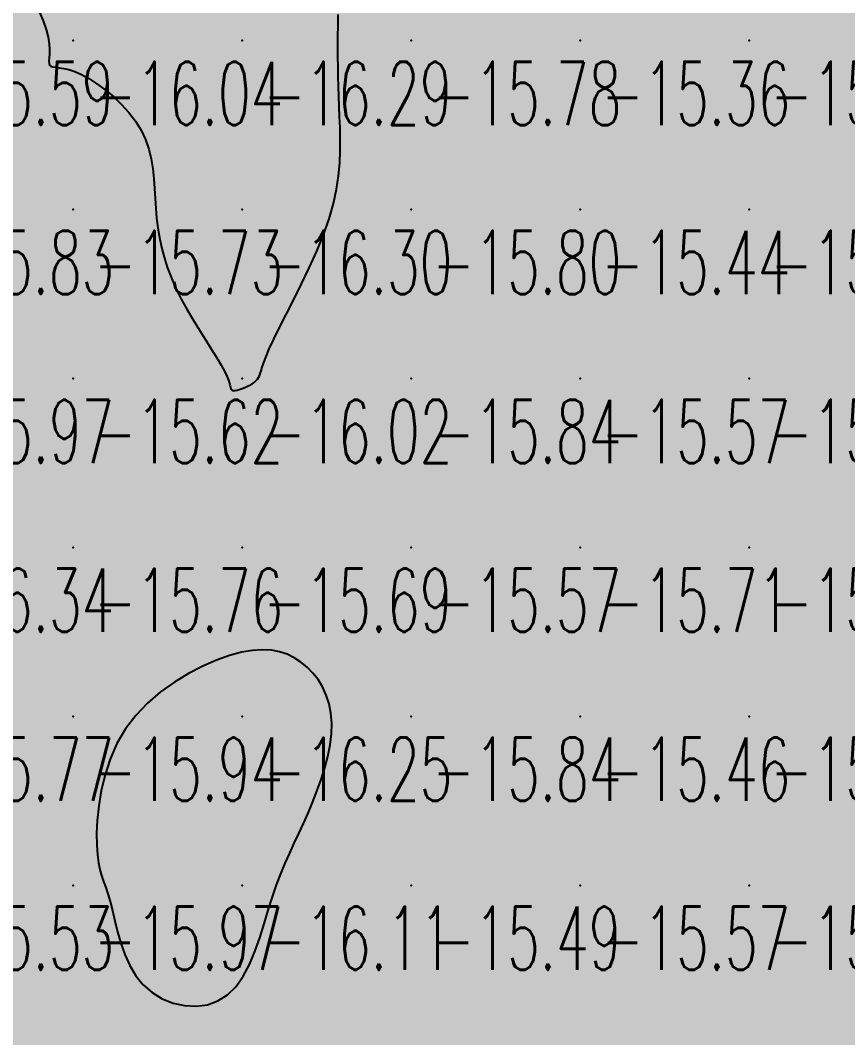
# Model space of a CAD drawing. Header units: millimetres. Extents: x 88261 to 90953, y 390274 to 392322.
# Drawn here: x 89597.1 to 89646.1, y 391018.2 to 391078.4 of the extents above; entities that cross this region are included whole.
import ezdxf
from ezdxf.enums import TextEntityAlignment as Align

# ---------------------------------------------------------------- set-up
doc = ezdxf.new("R2010")
doc.units = ezdxf.units.MM
doc.header["$LTSCALE"] = 25
for name, color, linetype in [('CN_03_00', 7, 'Continuous'), ('COTEAlt', 7, 'Continuous'), ('TN_COLORIAGE', 7, 'Continuous')]:
    doc.layers.add(name, color=color, linetype=linetype)
doc.styles.add('Simplex 1.0', font='Simplex.shx', dxfattribs={"width": 0.99, "height": 2.5})
doc.styles.get("Standard").update_dxf_attribs({"font": 'times.ttf'})

# ---------------------------------------------------------------- blocks, each defined once
blk = doc.blocks.new('COTE')
at = {"color": 0}
blk.add_point((0, 0), dxfattribs=at)
at = {"layer": 'COTEAlt'}
blk.add_attdef('ALT', text='', height=3.75, dxfattribs=at).set_placement((1.25, -1.25), align=Align.TOP_LEFT)

msp = doc.modelspace()

# ---------------------------------------------------------------- linework, layer by layer
at = {"layer": 'CN_03_00', "elevation": -16, "flags": 128}
msp.add_lwpolyline([(89598.254, 391078.962), (89598.485, 391078.404), (89598.662, 391077.896), (89598.777, 391077.447), (89598.838, 391077.058), (89598.859, 391076.723), (89598.855, 391076.442), (89598.839, 391076.211), (89598.826, 391076.027), (89598.83, 391075.887), (89598.864, 391075.789), (89598.94, 391075.727), (89599.062, 391075.69), (89599.228, 391075.664), (89599.44, 391075.636), (89599.698, 391075.593), (89600.001, 391075.52), (89600.351, 391075.404), (89600.748, 391075.231), (89601.188, 391074.992), (89601.66, 391074.69), (89602.147, 391074.331), (89602.635, 391073.923), (89603.107, 391073.472), (89603.548, 391072.985), (89603.943, 391072.47), (89604.276, 391071.932), (89604.535, 391071.379), (89604.728, 391070.813), (89604.867, 391070.238), (89604.963, 391069.655), (89605.027, 391069.068), (89605.072, 391068.48), (89605.107, 391067.892), (89605.146, 391067.309), (89605.198, 391066.73), (89605.269, 391066.156), (89605.363, 391065.582), (89605.484, 391065.005), (89605.636, 391064.423), (89605.824, 391063.832), (89606.051, 391063.23), (89606.322, 391062.613), (89606.638, 391061.981), (89606.989, 391061.343), (89607.358, 391060.711), (89607.734, 391060.095), (89608.101, 391059.508), (89608.445, 391058.96), (89608.753, 391058.464), (89609.01, 391058.03), (89609.205, 391057.667), (89609.346, 391057.371), (89609.442, 391057.135), (89609.504, 391056.95), (89609.542, 391056.811), (89609.566, 391056.708), (89609.586, 391056.636), (89609.613, 391056.586), (89609.656, 391056.553), (89609.714, 391056.534), (89609.786, 391056.529), (89609.872, 391056.536), (89609.969, 391056.554), (89610.076, 391056.583), (89610.193, 391056.621), (89610.317, 391056.668), (89610.447, 391056.723), (89610.58, 391056.785), (89610.712, 391056.855), (89610.839, 391056.931), (89610.959, 391057.013), (89611.066, 391057.102), (89611.158, 391057.196), (89611.231, 391057.296), (89611.284, 391057.404), (89611.327, 391057.533), (89611.374, 391057.696), (89611.438, 391057.91), (89611.531, 391058.189), (89611.668, 391058.549), (89611.861, 391059.003), (89612.123, 391059.568), (89612.462, 391060.252), (89612.863, 391061.039), (89613.304, 391061.908), (89613.766, 391062.835), (89614.228, 391063.799), (89614.668, 391064.779), (89615.066, 391065.751), (89615.401, 391066.695), (89615.657, 391067.591), (89615.841, 391068.44), (89615.962, 391069.245), (89616.033, 391070.009), (89616.063, 391070.737), (89616.063, 391071.431), (89616.045, 391072.094), (89616.019, 391072.731), (89615.995, 391073.346), (89615.974, 391073.943), (89615.956, 391074.529), (89615.941, 391075.11), (89615.931, 391075.69), (89615.924, 391076.278), (89615.921, 391076.877), (89615.922, 391077.495), (89615.928, 391078.134), (89615.934, 391078.792)], dxfattribs=at)
msp.add_lwpolyline([(89612.291, 391027.271), (89612.546, 391027.935), (89612.806, 391028.559), (89613.071, 391029.156), (89613.339, 391029.738), (89613.61, 391030.317), (89613.881, 391030.905), (89614.153, 391031.515), (89614.423, 391032.156), (89614.683, 391032.821), (89614.925, 391033.503), (89615.14, 391034.192), (89615.32, 391034.879), (89615.455, 391035.556), (89615.537, 391036.214), (89615.558, 391036.843), (89615.512, 391037.437), (89615.401, 391037.992), (89615.232, 391038.508), (89615.011, 391038.984), (89614.745, 391039.418), (89614.439, 391039.809), (89614.099, 391040.157), (89613.732, 391040.46), (89613.342, 391040.717), (89612.924, 391040.923), (89612.473, 391041.074), (89611.984, 391041.166), (89611.449, 391041.193), (89610.863, 391041.152), (89610.22, 391041.038), (89609.514, 391040.847), (89608.744, 391040.574), (89607.928, 391040.221), (89607.089, 391039.789), (89606.249, 391039.279), (89605.433, 391038.694), (89604.662, 391038.035), (89603.959, 391037.303), (89603.348, 391036.5), (89602.846, 391035.631), (89602.448, 391034.717), (89602.143, 391033.782), (89601.921, 391032.849), (89601.771, 391031.943), (89601.684, 391031.087), (89601.648, 391030.306), (89601.653, 391029.624), (89601.691, 391029.056), (89601.754, 391028.584), (89601.84, 391028.181), (89601.943, 391027.822), (89602.06, 391027.478), (89602.187, 391027.125), (89602.318, 391026.735), (89602.45, 391026.281), (89602.581, 391025.746), (89602.721, 391025.143), (89602.881, 391024.495), (89603.073, 391023.824), (89603.31, 391023.152), (89603.602, 391022.501), (89603.963, 391021.893), (89604.404, 391021.352), (89604.932, 391020.896), (89605.53, 391020.535), (89606.177, 391020.276), (89606.852, 391020.126), (89607.533, 391020.092), (89608.198, 391020.181), (89608.826, 391020.4), (89609.397, 391020.756), (89609.892, 391021.25), (89610.319, 391021.863), (89610.687, 391022.567), (89611.009, 391023.337), (89611.294, 391024.146), (89611.555, 391024.97), (89611.801, 391025.782), (89612.043, 391026.555), (89612.291, 391027.271)], close=True, dxfattribs=at)
at = {"layer": 'TN_COLORIAGE', "color": 183}
for points in [[(89600.249, 391087.239, -16), (89596.05, 391083.04, -16), (89600.249, 391077.239, -16), (89599.384, 391077.239, -16)], [(89600.249, 391077.239, -16.169), (89610.249, 391077.239, -16.169), (89610.249, 391087.239, -16.169)], [(89600.249, 391087.239, -16.169), (89600.249, 391077.239, -16.169), (89610.249, 391087.239, -16.169)], [(89610.249, 391077.239, -16), (89616.044, 391083.034, -16), (89610.249, 391087.239, -16), (89614.723, 391087.239, -16)], [(89615.876, 391077.239, -16.287), (89616.044, 391083.034, -16.287), (89610.249, 391077.239, -16.287)], [(89600.249, 391075.979, -16.039), (89598.388, 391075.378, -16.039), (89600.249, 391077.239, -16.039)], [(89599.384, 391077.239, -16.039), (89598.388, 391075.378, -16.039), (89600.249, 391077.239, -16.039)], [(89610.249, 391077.239, -16), (89605.103, 391072.094, -16), (89600.249, 391077.239, -16), (89600.249, 391075.979, -16)], [(89610.249, 391067.239, -16), (89604.991, 391067.239, -16), (89610.249, 391077.239, -16), (89605.103, 391072.094, -16)], [(89610.249, 391067.239, -16), (89615.987, 391072.977, -16), (89610.249, 391077.239, -16), (89615.876, 391077.239, -16)], [(89615.987, 391072.977, -16.301), (89616.294, 391067.239, -16.301), (89610.249, 391067.239, -16.301)], [(89605.809, 391062.8, -16.301), (89604.991, 391067.239, -16.301), (89610.249, 391067.239, -16.301)], [(89610.249, 391067.239, -16), (89605.809, 391062.8, -16), (89610.249, 391057.239, -16), (89609.704, 391057.239, -16)], [(89610.249, 391067.239, -16), (89616.294, 391067.239, -16), (89610.249, 391057.239, -16), (89611.242, 391058.233, -16)], [(89611.242, 391058.233, -16.022), (89611.474, 391057.239, -16.022), (89610.249, 391057.239, -16.022)], [(89610.249, 391056.587, -16.022), (89609.432, 391056.423, -16.022), (89610.249, 391057.239, -16.022)], [(89609.704, 391057.239, -16.022), (89609.432, 391056.423, -16.022), (89610.249, 391057.239, -16.022)], [(89610.249, 391056.587, -16.022), (89611.474, 391057.239, -16.022), (89610.249, 391057.239, -16.022)], [(89610.249, 391041.723, -16.253), (89602.129, 391037.239, -16.253), (89610.249, 391037.239, -16.253)], [(89613.959, 391040.949, -16.253), (89610.249, 391041.723, -16.253), (89610.249, 391037.239, -16.253)], [(89613.959, 391040.949, -16.253), (89616.307, 391037.239, -16.253), (89610.249, 391037.239, -16.253)], [(89610.249, 391037.239, -16), (89601.326, 391028.317, -16), (89610.249, 391027.239, -16), (89602.488, 391027.239, -16)], [(89602.129, 391037.239, -16.253), (89601.326, 391028.317, -16.253), (89610.249, 391037.239, -16.253)], [(89610.249, 391037.239, -16), (89616.307, 391037.239, -16), (89610.249, 391027.239, -16), (89614.163, 391031.153, -16)], [(89611.962, 391027.239, -16.106), (89614.163, 391031.153, -16.106), (89610.249, 391027.239, -16.106)], [(89603.422, 391020.413, -16.106), (89602.488, 391027.239, -16.106), (89610.249, 391027.239, -16.106)], [(89603.422, 391020.413, -16.106), (89610.249, 391019.221, -16.106), (89610.249, 391027.239, -16.106)], [(89611.962, 391027.239, -16.106), (89610.249, 391019.221, -16.106), (89610.249, 391027.239, -16.106)]]:
    msp.add_solid(points, dxfattribs=at)
at = {"layer": 'TN_COLORIAGE', "color": 241}
for points in [[(89616.044, 391083.034, -15.777), (89615.876, 391077.239, -15.777), (89620.249, 391087.239, -15.777), (89620.249, 391077.239, -15.777)], [(89620.249, 391077.239, -15.572), (89630.249, 391077.239, -15.572), (89630.249, 391087.239, -15.572)], [(89620.249, 391087.239, -15.572), (89620.249, 391077.239, -15.572), (89630.249, 391087.239, -15.572)], [(89630.249, 391087.239, -15.489), (89630.249, 391077.239, -15.489), (89640.249, 391087.239, -15.489)], [(89630.249, 391077.239, -15.489), (89640.249, 391077.239, -15.489), (89640.249, 391087.239, -15.489)], [(89640.249, 391077.239, -15), (89649.175, 391086.166, -15), (89640.249, 391087.239, -15), (89648.784, 391087.239, -15)], [(89640.249, 391077.239, -15), (89649.175, 391086.166, -15), (89650.249, 391077.239, -15), (89650.249, 391083.551, -15)], [(89599.384, 391077.239, -15.587), (89596.05, 391083.04, -15.587), (89590.249, 391077.239, -15.587)], [(89598.388, 391075.378, -15.587), (89599.384, 391077.239, -15.587), (89590.249, 391067.239, -15.587), (89590.249, 391077.239, -15.587)], [(89615.876, 391077.239, -15.777), (89615.987, 391072.977, -15.777), (89620.249, 391077.239, -15.777)], [(89616.294, 391067.239, -15.777), (89615.987, 391072.977, -15.777), (89620.249, 391067.239, -15.777), (89620.249, 391077.239, -15.777)], [(89620.249, 391067.239, -15.364), (89630.249, 391067.239, -15.364), (89630.249, 391077.239, -15.364)], [(89620.249, 391077.239, -15.364), (89620.249, 391067.239, -15.364), (89630.249, 391077.239, -15.364)], [(89630.249, 391077.239, -15.697), (89630.249, 391067.239, -15.697), (89640.249, 391077.239, -15.697)], [(89630.249, 391067.239, -15.697), (89640.249, 391067.239, -15.697), (89640.249, 391077.239, -15.697)], [(89640.249, 391077.239, -15.143), (89640.249, 391067.239, -15.143), (89650.249, 391077.239, -15.143)], [(89640.249, 391067.239, -15.143), (89650.249, 391067.239, -15.143), (89650.249, 391077.239, -15.143)], [(89598.388, 391075.378, -15.729), (89600.249, 391075.979, -15.729), (89590.249, 391067.239, -15.729), (89600.249, 391067.239, -15.729)], [(89600.249, 391075.979, -15.729), (89605.103, 391072.094, -15.729), (89600.249, 391067.239, -15.729)], [(89605.103, 391072.094, -15.729), (89604.991, 391067.239, -15.729), (89600.249, 391067.239, -15.729)], [(89590.249, 391057.239, -15.729), (89600.249, 391057.239, -15.729), (89600.249, 391067.239, -15.729)], [(89590.249, 391067.239, -15.729), (89590.249, 391057.239, -15.729), (89600.249, 391067.239, -15.729)], [(89604.991, 391067.239, -15.623), (89605.809, 391062.8, -15.623), (89600.249, 391067.239, -15.623), (89600.249, 391057.239, -15.623)], [(89611.474, 391057.239, -15.803), (89611.242, 391058.233, -15.803), (89620.249, 391057.239, -15.803), (89620.249, 391067.239, -15.803)], [(89611.242, 391058.233, -15.803), (89616.294, 391067.239, -15.803), (89620.249, 391067.239, -15.803)], [(89620.249, 391057.239, -15.439), (89630.249, 391057.239, -15.439), (89630.249, 391067.239, -15.439)], [(89620.249, 391067.239, -15.439), (89620.249, 391057.239, -15.439), (89630.249, 391067.239, -15.439)], [(89630.249, 391067.239, -15.794), (89630.249, 391057.239, -15.794), (89640.249, 391067.239, -15.794)], [(89630.249, 391057.239, -15.794), (89640.249, 391057.239, -15.794), (89640.249, 391067.239, -15.794)], [(89640.249, 391067.239, -15.313), (89640.249, 391057.239, -15.313), (89650.249, 391067.239, -15.313)], [(89640.249, 391057.239, -15.313), (89650.249, 391057.239, -15.313), (89650.249, 391067.239, -15.313)], [(89609.704, 391057.239, -15.623), (89605.809, 391062.8, -15.623), (89600.249, 391057.239, -15.623)], [(89590.249, 391056.381, -15.623), (89594.98, 391051.97, -15.623), (89590.249, 391057.239, -15.623), (89600.249, 391057.239, -15.623)], [(89596.058, 391047.239, -15.623), (89594.98, 391051.97, -15.623), (89600.249, 391047.239, -15.623), (89600.249, 391057.239, -15.623)], [(89609.432, 391056.423, -15.623), (89609.704, 391057.239, -15.623), (89600.249, 391047.239, -15.623), (89600.249, 391057.239, -15.623)], [(89610.249, 391047.239, -15.845), (89620.249, 391047.239, -15.845), (89620.249, 391057.239, -15.845)], [(89611.474, 391057.239, -15.689), (89610.249, 391056.587, -15.689), (89620.249, 391057.239, -15.689), (89610.249, 391047.239, -15.689)], [(89620.249, 391047.239, -15.575), (89630.249, 391047.239, -15.575), (89630.249, 391057.239, -15.575)], [(89620.249, 391057.239, -15.575), (89620.249, 391047.239, -15.575), (89630.249, 391057.239, -15.575)], [(89630.249, 391057.239, -15.866), (89630.249, 391047.239, -15.866), (89640.249, 391057.239, -15.866)], [(89630.249, 391047.239, -15.866), (89640.249, 391047.239, -15.866), (89640.249, 391057.239, -15.866)], [(89640.249, 391057.239, -15.36), (89640.249, 391047.239, -15.36), (89650.249, 391057.239, -15.36)], [(89640.249, 391047.239, -15.36), (89650.249, 391047.239, -15.36), (89650.249, 391057.239, -15.36)], [(89609.432, 391056.423, -15.689), (89610.249, 391056.587, -15.689), (89600.249, 391047.239, -15.689), (89610.249, 391047.239, -15.689)], [(89590.249, 391037.239, -15.756), (89600.249, 391037.239, -15.756), (89600.249, 391047.239, -15.756)], [(89590.249, 391041.254, -15.756), (89596.058, 391047.239, -15.756), (89590.249, 391037.239, -15.756), (89600.249, 391047.239, -15.756)], [(89602.129, 391037.239, -15.689), (89610.249, 391041.723, -15.689), (89600.249, 391037.239, -15.689), (89610.249, 391047.239, -15.689)], [(89600.249, 391047.239, -15.689), (89600.249, 391037.239, -15.689), (89610.249, 391047.239, -15.689)], [(89610.249, 391041.723, -15.571), (89613.959, 391040.949, -15.571), (89610.249, 391047.239, -15.571), (89620.249, 391047.239, -15.571)], [(89616.307, 391037.239, -15.571), (89613.959, 391040.949, -15.571), (89620.249, 391037.239, -15.571), (89620.249, 391047.239, -15.571)], [(89620.249, 391037.239, -15.711), (89630.249, 391037.239, -15.711), (89630.249, 391047.239, -15.711)], [(89620.249, 391047.239, -15.711), (89620.249, 391037.239, -15.711), (89630.249, 391047.239, -15.711)], [(89630.249, 391047.239, -15.685), (89630.249, 391037.239, -15.685), (89640.249, 391047.239, -15.685)], [(89630.249, 391037.239, -15.685), (89640.249, 391037.239, -15.685), (89640.249, 391047.239, -15.685)], [(89640.249, 391047.239, -15.511), (89640.249, 391037.239, -15.511), (89650.249, 391047.239, -15.511)], [(89640.249, 391037.239, -15.511), (89650.249, 391037.239, -15.511), (89650.249, 391047.239, -15.511)], [(89590.249, 391027.239, -15.941), (89600.249, 391027.239, -15.941), (89600.249, 391037.239, -15.941)], [(89590.249, 391037.239, -15.941), (89590.249, 391027.239, -15.941), (89600.249, 391037.239, -15.941)], [(89601.326, 391028.317, -15.941), (89602.129, 391037.239, -15.941), (89600.249, 391027.239, -15.941), (89600.249, 391037.239, -15.941)], [(89614.163, 391031.153, -15.488), (89611.962, 391027.239, -15.488), (89620.249, 391037.239, -15.488), (89620.249, 391027.239, -15.488)], [(89614.163, 391031.153, -15.836), (89616.307, 391037.239, -15.836), (89620.249, 391037.239, -15.836)], [(89620.249, 391027.239, -15.456), (89630.249, 391027.239, -15.456), (89630.249, 391037.239, -15.456)], [(89620.249, 391037.239, -15.456), (89620.249, 391027.239, -15.456), (89630.249, 391037.239, -15.456)], [(89630.249, 391037.239, -15.632), (89630.249, 391027.239, -15.632), (89640.249, 391037.239, -15.632)], [(89630.249, 391027.239, -15.632), (89640.249, 391027.239, -15.632), (89640.249, 391037.239, -15.632)], [(89640.249, 391037.239, -15.493), (89640.249, 391027.239, -15.493), (89650.249, 391037.239, -15.493)], [(89640.249, 391027.239, -15.493), (89650.249, 391027.239, -15.493), (89650.249, 391037.239, -15.493)], [(89602.488, 391027.239, -15.969), (89601.326, 391028.317, -15.969), (89600.249, 391027.239, -15.969)], [(89590.249, 391017.239, -15.969), (89600.249, 391017.239, -15.969), (89600.249, 391027.239, -15.969)], [(89590.249, 391027.239, -15.969), (89590.249, 391017.239, -15.969), (89600.249, 391027.239, -15.969)], [(89602.488, 391027.239, -15.951), (89603.422, 391020.413, -15.951), (89600.249, 391027.239, -15.951), (89600.249, 391017.239, -15.951)], [(89610.249, 391017.239, -15.488), (89620.249, 391017.239, -15.488), (89620.249, 391027.239, -15.488)], [(89610.249, 391019.221, -15.488), (89611.962, 391027.239, -15.488), (89610.249, 391017.239, -15.488), (89620.249, 391027.239, -15.488)], [(89620.249, 391017.239, -15.568), (89630.249, 391017.239, -15.568), (89630.249, 391027.239, -15.568)], [(89620.249, 391027.239, -15.568), (89620.249, 391017.239, -15.568), (89630.249, 391027.239, -15.568)], [(89630.249, 391027.239, -15.899), (89630.249, 391017.239, -15.899), (89640.249, 391027.239, -15.899)], [(89630.249, 391017.239, -15.899), (89640.249, 391017.239, -15.899), (89640.249, 391027.239, -15.899)], [(89640.249, 391027.239, -15.8), (89640.249, 391017.239, -15.8), (89650.249, 391027.239, -15.8)], [(89640.249, 391017.239, -15.8), (89650.249, 391017.239, -15.8), (89650.249, 391027.239, -15.8)], [(89610.249, 391019.221, -15.951), (89603.422, 391020.413, -15.951), (89610.249, 391017.239, -15.951), (89600.249, 391017.239, -15.951)]]:
    msp.add_solid(points, dxfattribs=at)

# ---------------------------------------------------------------- block references
at = {"layer": 'COTEAlt'}
ref = msp.add_blockref('COTE', (89590.249, 391077.239), dxfattribs=at)
ref.add_attrib('ALT', '-15.59', dxfattribs={"height": 3.75, "style": 'Simplex 1.0', "width": 0.6}).set_placement((89591.499, 391075.989), align=Align.TOP_LEFT)
ref = msp.add_blockref('COTE', (89600.249, 391077.239), dxfattribs=at)
ref.add_attrib('ALT', '-16.04', dxfattribs={"height": 3.75, "style": 'Simplex 1.0', "width": 0.6}).set_placement((89601.499, 391075.989), align=Align.TOP_LEFT)
ref = msp.add_blockref('COTE', (89610.249, 391077.239), dxfattribs=at)
ref.add_attrib('ALT', '-16.29', dxfattribs={"height": 3.75, "style": 'Simplex 1.0', "width": 0.6}).set_placement((89611.499, 391075.989), align=Align.TOP_LEFT)
ref = msp.add_blockref('COTE', (89620.249, 391077.239), dxfattribs=at)
ref.add_attrib('ALT', '-15.78', dxfattribs={"height": 3.75, "style": 'Simplex 1.0', "width": 0.6}).set_placement((89621.499, 391075.989), align=Align.TOP_LEFT)
ref = msp.add_blockref('COTE', (89630.249, 391077.239), dxfattribs=at)
ref.add_attrib('ALT', '-15.36', dxfattribs={"height": 3.75, "style": 'Simplex 1.0', "width": 0.6}).set_placement((89631.499, 391075.989), align=Align.TOP_LEFT)
ref = msp.add_blockref('COTE', (89640.249, 391077.239), dxfattribs=at)
ref.add_attrib('ALT', '-15.70', dxfattribs={"height": 3.75, "style": 'Simplex 1.0', "width": 0.6}).set_placement((89641.499, 391075.989), align=Align.TOP_LEFT)
ref = msp.add_blockref('COTE', (89590.249, 391067.239), dxfattribs=at)
ref.add_attrib('ALT', '-15.83', dxfattribs={"height": 3.75, "style": 'Simplex 1.0', "width": 0.6}).set_placement((89591.499, 391065.989), align=Align.TOP_LEFT)
ref = msp.add_blockref('COTE', (89600.249, 391067.239), dxfattribs=at)
ref.add_attrib('ALT', '-15.73', dxfattribs={"height": 3.75, "style": 'Simplex 1.0', "width": 0.6}).set_placement((89601.499, 391065.989), align=Align.TOP_LEFT)
ref = msp.add_blockref('COTE', (89610.249, 391067.239), dxfattribs=at)
ref.add_attrib('ALT', '-16.30', dxfattribs={"height": 3.75, "style": 'Simplex 1.0', "width": 0.6}).set_placement((89611.499, 391065.989), align=Align.TOP_LEFT)
ref = msp.add_blockref('COTE', (89620.249, 391067.239), dxfattribs=at)
ref.add_attrib('ALT', '-15.80', dxfattribs={"height": 3.75, "style": 'Simplex 1.0', "width": 0.6}).set_placement((89621.499, 391065.989), align=Align.TOP_LEFT)
ref = msp.add_blockref('COTE', (89630.249, 391067.239), dxfattribs=at)
ref.add_attrib('ALT', '-15.44', dxfattribs={"height": 3.75, "style": 'Simplex 1.0', "width": 0.6}).set_placement((89631.499, 391065.989), align=Align.TOP_LEFT)
ref = msp.add_blockref('COTE', (89640.249, 391067.239), dxfattribs=at)
ref.add_attrib('ALT', '-15.79', dxfattribs={"height": 3.75, "style": 'Simplex 1.0', "width": 0.6}).set_placement((89641.499, 391065.989), align=Align.TOP_LEFT)
ref = msp.add_blockref('COTE', (89590.249, 391057.239), dxfattribs=at)
ref.add_attrib('ALT', '-15.97', dxfattribs={"height": 3.75, "style": 'Simplex 1.0', "width": 0.6}).set_placement((89591.499, 391055.989), align=Align.TOP_LEFT)
ref = msp.add_blockref('COTE', (89600.249, 391057.239), dxfattribs=at)
ref.add_attrib('ALT', '-15.62', dxfattribs={"height": 3.75, "style": 'Simplex 1.0', "width": 0.6}).set_placement((89601.499, 391055.989), align=Align.TOP_LEFT)
ref = msp.add_blockref('COTE', (89610.249, 391057.239), dxfattribs=at)
ref.add_attrib('ALT', '-16.02', dxfattribs={"height": 3.75, "style": 'Simplex 1.0', "width": 0.6}).set_placement((89611.499, 391055.989), align=Align.TOP_LEFT)
ref = msp.add_blockref('COTE', (89620.249, 391057.239), dxfattribs=at)
ref.add_attrib('ALT', '-15.84', dxfattribs={"height": 3.75, "style": 'Simplex 1.0', "width": 0.6}).set_placement((89621.499, 391055.989), align=Align.TOP_LEFT)
ref = msp.add_blockref('COTE', (89630.249, 391057.239), dxfattribs=at)
ref.add_attrib('ALT', '-15.57', dxfattribs={"height": 3.75, "style": 'Simplex 1.0', "width": 0.6}).set_placement((89631.499, 391055.989), align=Align.TOP_LEFT)
ref = msp.add_blockref('COTE', (89640.249, 391057.239), dxfattribs=at)
ref.add_attrib('ALT', '-15.87', dxfattribs={"height": 3.75, "style": 'Simplex 1.0', "width": 0.6}).set_placement((89641.499, 391055.989), align=Align.TOP_LEFT)
ref = msp.add_blockref('COTE', (89590.249, 391047.239), dxfattribs=at)
ref.add_attrib('ALT', '-16.34', dxfattribs={"height": 3.75, "style": 'Simplex 1.0', "width": 0.6}).set_placement((89591.499, 391045.989), align=Align.TOP_LEFT)
ref = msp.add_blockref('COTE', (89600.249, 391047.239), dxfattribs=at)
ref.add_attrib('ALT', '-15.76', dxfattribs={"height": 3.75, "style": 'Simplex 1.0', "width": 0.6}).set_placement((89601.499, 391045.989), align=Align.TOP_LEFT)
ref = msp.add_blockref('COTE', (89610.249, 391047.239), dxfattribs=at)
ref.add_attrib('ALT', '-15.69', dxfattribs={"height": 3.75, "style": 'Simplex 1.0', "width": 0.6}).set_placement((89611.499, 391045.989), align=Align.TOP_LEFT)
ref = msp.add_blockref('COTE', (89620.249, 391047.239), dxfattribs=at)
ref.add_attrib('ALT', '-15.57', dxfattribs={"height": 3.75, "style": 'Simplex 1.0', "width": 0.6}).set_placement((89621.499, 391045.989), align=Align.TOP_LEFT)
ref = msp.add_blockref('COTE', (89630.249, 391047.239), dxfattribs=at)
ref.add_attrib('ALT', '-15.71', dxfattribs={"height": 3.75, "style": 'Simplex 1.0', "width": 0.6}).set_placement((89631.499, 391045.989), align=Align.TOP_LEFT)
ref = msp.add_blockref('COTE', (89640.249, 391047.239), dxfattribs=at)
ref.add_attrib('ALT', '-15.68', dxfattribs={"height": 3.75, "style": 'Simplex 1.0', "width": 0.6}).set_placement((89641.499, 391045.989), align=Align.TOP_LEFT)
ref = msp.add_blockref('COTE', (89590.249, 391037.239), dxfattribs=at)
ref.add_attrib('ALT', '-15.77', dxfattribs={"height": 3.75, "style": 'Simplex 1.0', "width": 0.6}).set_placement((89591.499, 391035.989), align=Align.TOP_LEFT)
ref = msp.add_blockref('COTE', (89600.249, 391037.239), dxfattribs=at)
ref.add_attrib('ALT', '-15.94', dxfattribs={"height": 3.75, "style": 'Simplex 1.0', "width": 0.6}).set_placement((89601.499, 391035.989), align=Align.TOP_LEFT)
ref = msp.add_blockref('COTE', (89610.249, 391037.239), dxfattribs=at)
ref.add_attrib('ALT', '-16.25', dxfattribs={"height": 3.75, "style": 'Simplex 1.0', "width": 0.6}).set_placement((89611.499, 391035.989), align=Align.TOP_LEFT)
ref = msp.add_blockref('COTE', (89620.249, 391037.239), dxfattribs=at)
ref.add_attrib('ALT', '-15.84', dxfattribs={"height": 3.75, "style": 'Simplex 1.0', "width": 0.6}).set_placement((89621.499, 391035.989), align=Align.TOP_LEFT)
ref = msp.add_blockref('COTE', (89630.249, 391037.239), dxfattribs=at)
ref.add_attrib('ALT', '-15.46', dxfattribs={"height": 3.75, "style": 'Simplex 1.0', "width": 0.6}).set_placement((89631.499, 391035.989), align=Align.TOP_LEFT)
ref = msp.add_blockref('COTE', (89640.249, 391037.239), dxfattribs=at)
ref.add_attrib('ALT', '-15.63', dxfattribs={"height": 3.75, "style": 'Simplex 1.0', "width": 0.6}).set_placement((89641.499, 391035.989), align=Align.TOP_LEFT)
ref = msp.add_blockref('COTE', (89590.249, 391027.239), dxfattribs=at)
ref.add_attrib('ALT', '-15.53', dxfattribs={"height": 3.75, "style": 'Simplex 1.0', "width": 0.6}).set_placement((89591.499, 391025.989), align=Align.TOP_LEFT)
ref = msp.add_blockref('COTE', (89600.249, 391027.239), dxfattribs=at)
ref.add_attrib('ALT', '-15.97', dxfattribs={"height": 3.75, "style": 'Simplex 1.0', "width": 0.6}).set_placement((89601.499, 391025.989), align=Align.TOP_LEFT)
ref = msp.add_blockref('COTE', (89610.249, 391027.239), dxfattribs=at)
ref.add_attrib('ALT', '-16.11', dxfattribs={"height": 3.75, "style": 'Simplex 1.0', "width": 0.6}).set_placement((89611.499, 391025.989), align=Align.TOP_LEFT)
ref = msp.add_blockref('COTE', (89620.249, 391027.239), dxfattribs=at)
ref.add_attrib('ALT', '-15.49', dxfattribs={"height": 3.75, "style": 'Simplex 1.0', "width": 0.6}).set_placement((89621.499, 391025.989), align=Align.TOP_LEFT)
ref = msp.add_blockref('COTE', (89630.249, 391027.239), dxfattribs=at)
ref.add_attrib('ALT', '-15.57', dxfattribs={"height": 3.75, "style": 'Simplex 1.0', "width": 0.6}).set_placement((89631.499, 391025.989), align=Align.TOP_LEFT)
ref = msp.add_blockref('COTE', (89640.249, 391027.239), dxfattribs=at)
ref.add_attrib('ALT', '-15.90', dxfattribs={"height": 3.75, "style": 'Simplex 1.0', "width": 0.6}).set_placement((89641.499, 391025.989), align=Align.TOP_LEFT)

doc.saveas('drawing.dxf')
